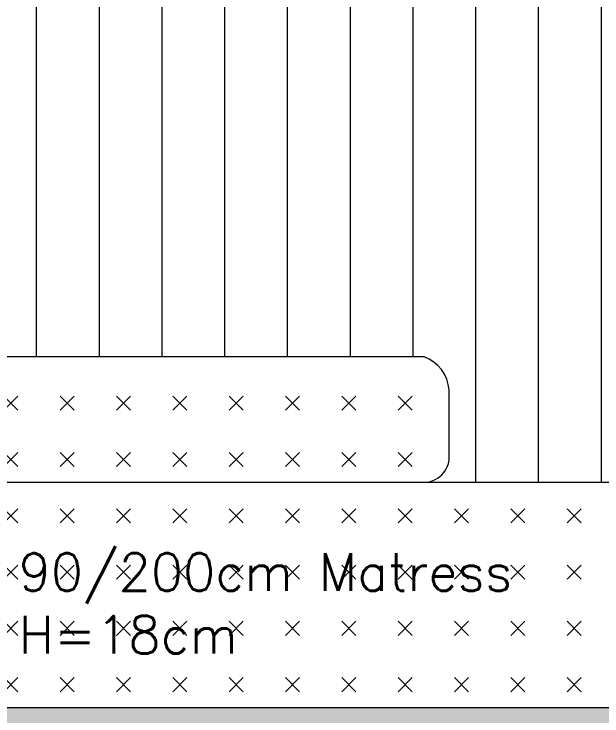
# Model space of a CAD drawing. Header units: millimetres. Extents: x 6676 to 14342, y 3639 to 5293.
# Drawn here: x 7505.8 to 7552.7, y 5112.7 to 5168.7 of the extents above; entities that cross this region are included whole.
import ezdxf

# ---------------------------------------------------------------- set-up
doc = ezdxf.new("R2010")
doc.units = ezdxf.units.MM
doc.layers.add('1 - bed panels', color=170, linetype='Continuous', lineweight=9)
doc.layers.add('1 - plaster', color=1, linetype='Continuous', lineweight=9)
doc.layers.add('A-dim-work', color=8, linetype='Continuous')
doc.styles.add('ENGLISH', font='romans.shx', dxfattribs={"height": 2})

# ---------------------------------------------------------------- blocks, each defined once
blk = doc.blocks.new('ndhd')
at = {"layer": '1 - bed panels', "true_color": 0xc2c2c2}
h = blk.add_hatch(dxfattribs=at)
h.set_pattern_fill('CROSS', color=9, scale=0.5, angle=135)
h.set_pattern_definition([(135, (-154.6855, -22.06), (-4.490128, 4e-16), [1.5875, -4.7625]), (225, (-154.6855, -20.9375), (-4e-16, -4.490128), [1.5875, -4.7625])])
edge = h.paths.add_edge_path()
edge.add_line((271.254, 1403.967), (271.254, 1419.964))
edge.add_arc((269.254, 1419.964), 2, 0, 90)
edge.add_line((269.254, 1421.964), (73.66, 1421.964))
edge.add_arc((73.452, 1419.761), 2.213, 84.6061, 185.9412)
edge.add_line((71.251, 1419.532), (71.251, 1403.967))
edge.add_line((71.251, 1403.967), (271.254, 1403.967))
edge = h.paths.add_edge_path()
edge.add_line((227.751, 1431.964), (263.751, 1431.964))
edge.add_arc((263.751, 1429.964), 2, 0, 90, ccw=False)
edge.add_line((265.751, 1429.964), (265.751, 1423.964))
edge.add_arc((263.751, 1423.964), 2, -90, 0, ccw=False)
edge.add_line((263.751, 1421.964), (227.751, 1421.964))
edge.add_arc((227.751, 1423.964), 2, 180, 270, ccw=False)
edge.add_line((225.751, 1423.964), (225.76, 1429.321))
edge.add_arc((228.759, 1429.133), 3.004, 109.5912, 176.4134, ccw=False)
at = {"layer": '1 - bed panels', "color": 9, "true_color": 0xc2c2c2}
for points in [[(227.751, 1431.964), (263.751, 1431.964, -0.414214), (265.751, 1429.964), (265.751, 1423.964, -0.414214), (263.751, 1421.964), (227.751, 1421.964, -0.414214), (225.751, 1423.964), (225.76, 1429.321, -0.30012)], [(271.254, 1403.967), (271.254, 1419.964, 0.414214), (269.254, 1421.964), (73.66, 1421.964, 0.473419), (71.251, 1419.532), (71.251, 1403.967)]]:
    blk.add_lwpolyline(points, format="xyb", close=True, dxfattribs=at)
blk = doc.blocks.new('bed2')
at = {"layer": '1 - bed panels', "true_color": 0xc2c2c2}
h = blk.add_hatch(dxfattribs=at)
h.set_pattern_fill('LINE', color=9, scale=1.575, angle=-90)
h.set_pattern_definition([(270, (-7409.23, -5166.2064), (5.000625, -2e-15), [])])
edge = h.paths.add_edge_path()
edge.add_line((-205.001, -102.998), (-210, -102.998))
edge.add_line((-210, -102.998), (-210.5, -0.7))
edge.add_line((-210.5, -0.7), (-0.5, -0.7))
edge.add_line((-0.5, -0.7), (0, -102.998))
edge.add_line((0, -102.998), (-4.999, -102.998))
edge.add_line((-4.999, -102.998), (-4.999, -87.433))
edge.add_arc((-7.2, -87.204), 2.213, 354.0588, 455.3939)
edge.add_line((-7.408, -85.001), (-161.499, -85.001))
edge.add_arc((-161.499, -83.001), 2, 270, 360)
edge.add_line((-159.499, -83.001), (-159.508, -77.644))
edge.add_arc((-162.506, -77.832), 3.004, 3.5866, 70.4088)
edge.add_line((-161.499, -75.001), (-197.499, -75.001))
edge.add_arc((-197.499, -77.001), 2, 90, 180)
edge.add_line((-199.499, -77.001), (-199.499, -83.001))
edge.add_arc((-197.499, -83.001), 2, 180, 270)
edge.add_line((-197.499, -85.001), (-203.001, -85.001))
edge.add_arc((-203.001, -87.001), 2, 90, 180)
edge.add_line((-205.001, -87.001), (-205.001, -102.998))
at = {"xscale": -1}
blk.add_blockref('ndhd', (66.252, -1506.965), dxfattribs=at)

msp = doc.modelspace()

# ---------------------------------------------------------------- hatches: boundary and pattern name
at = {"layer": '1 - plaster', "true_color": 0xe0a352}
msp.add_hatch(color=33, dxfattribs=at).paths.add_polyline_path([(7701.814, 5111.563), (7701.814, 5113.363), (7487.214, 5113.363), (7487.214, 5111.563)])

# ---------------------------------------------------------------- linework, layer by layer
at = {"layer": '1 - plaster'}
msp.add_lwpolyline([(7487.214, 5113.363), (7487.214, 5111.563), (7701.814, 5111.563), (7701.814, 5113.363), (7487.214, 5113.363)], dxfattribs=at)

# ---------------------------------------------------------------- block references
at = {"layer": 'A-dim-work'}
msp.add_blockref('bed2', (7700.014, 5216.361), dxfattribs=at)

# ---------------------------------------------------------------- texts
at = {"layer": 'A-dim-work', "color": 6, "lineweight": 40, "ltscale": 20, "char_height": 3, "attachment_point": 1, "style": 'ENGLISH'}
for s, insert in [('90/200cm Matress', (7506.198, 5125.693)), ('H=18cm', (7506.198, 5120.692))]:
    msp.add_mtext_dynamic_manual_height_columns(s, width=45.80206, gutter_width=1, heights=[5.044], dxfattribs=dict(at, insert=insert))

doc.saveas('drawing.dxf')
